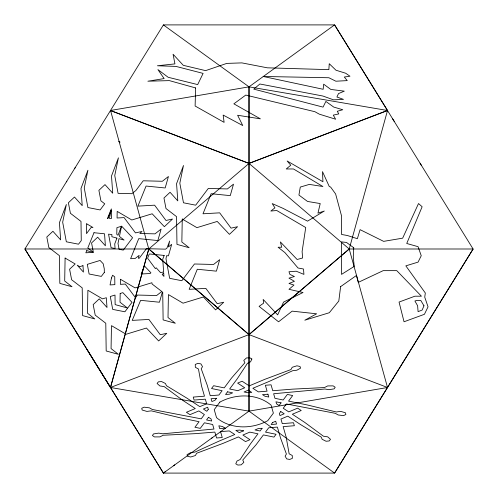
<?xml version="1.0" encoding="UTF-8"?>
<svg xmlns="http://www.w3.org/2000/svg" width="498" height="498" viewBox="0 0 498 498"><rect width="100%" height="100%" fill="white"/><g stroke="black" fill="none" stroke-linecap="round" stroke-linejoin="round"><path stroke-width="0.75" d="M121.556 226.235L119.445 236.426L124.095 240.073L118.978 238.667L117.995 243.416L119.09 249.286L123.28 250.108L132.586 237.77L121.661 226.204L116.899 227.661L116.775 234.334L118.014 235.299L121.456 226.266M110.494 387.488L148.784 248.988L110.531 110.475L249.006 86.851L387.519 110.506L349.216 248.994L387.519 387.494L249.006 411.143L110.5 387.488L24.906 248.981L163.419 24.9L334.588 24.906L387.525 110.506L249.025 163.419L148.784 248.988L110.475 387.488L248.988 334.612L349.216 248.994L473.094 249L334.581 24.9L249.006 86.851L249.006 411.143L163.406 473.088L86.857 349.216M66.408 181.863L66.819 181.197M74.538 168.71L75.242 167.577M387.506 387.481L249.006 334.612L148.784 248.988L24.906 248.981L163.425 473.1L165.274 471.712M173.46 465.792L174.717 464.883M211.233 438.47L212.497 437.561M387.481 110.481L249 163.394L110.506 110.525L249.012 163.394L349.216 248.994L249.006 334.612L148.784 248.988M163.406 473.088L334.588 473.094L473.094 249.019L334.581 473.1L249.006 411.143L249.006 86.851L163.388 24.919M118.63 141.569L120.068 142.117M392.436 118.518L394.36 121.624M420.107 163.288L421.264 165.155M61.26 307.795L61.584 308.324M75.422 330.716L75.852 331.407M76.586 332.589L76.972 333.224M77.85 334.637L78.136 335.104M79.711 337.644L79.997 338.111M80.869 339.524L81.162 339.991M65.107 258.051L64.696 281.003L72.017 286.736L59.816 283.387L59.418 255.661L48.841 247.531L46.812 237.017L52.913 231.277L60.638 239.887L59.424 222.674L66.34 204.51L62.673 222.195L66.334 241.798L78.535 244.194L81.267 240.559L80.993 221.417L70.417 213.287L68.388 202.767L74.488 197.034L82.214 205.643L81 188.431L87.916 170.266L84.249 187.951L87.909 207.554L100.11 209.944L104.742 203.8L100.92 200.862L98.89 190.348L104.991 184.609L112.716 193.218L111.502 176.006L118.418 157.841L114.752 175.526L118.082 193.349L131.833 193.697L135.886 190.522L143.219 180.793L162.336 181.272L168.436 176.497L165.18 187.97L146.07 186.053L137.927 206.128L154.604 205.176L165.99 220.477L172.495 219.045L164.359 226.69L152.164 213.779L131.827 219.992L117.186 211.382L117.067 218L124.102 217.601L135.487 232.902L141.992 231.47L139.851 233.481L155.003 233.861L161.109 229.08L157.854 240.553L138.737 238.635L130.601 258.717L135.207 258.456L139.141 255.374L138.32 258.275L139.272 258.219L146.462 248.683L165.579 249.162L166.967 248.072L169.644 241.038L168.424 246.933L171.679 244.381L168.424 255.854L166.612 255.673L165.983 258.723L169.637 278.326L181.838 280.716L194.45 263.99L213.561 264.469L219.662 259.688L216.406 271.161L197.295 269.25L189.159 289.326L205.83 288.373L217.215 303.674L223.72 302.242L215.59 309.887L203.389 296.976L183.052 303.189L168.417 294.579L168.007 317.525L175.327 323.264L163.126 319.915L162.721 292.189L162.392 291.934L159.466 302.224L140.629 300.338L132.219 320.388L148.89 319.436L160.275 334.737L166.78 333.305L158.65 340.949L146.449 328.039L126.112 334.251L111.477 325.642L111.066 348.588L118.387 354.327L106.186 350.978L105.781 323.252L95.211 315.122L93.176 304.602L99.276 298.868L107.008 307.478L106.317 297.717L102.532 298.868L87.891 290.259L87.486 313.211L94.801 318.944L82.6 315.595L82.201 287.869L71.631 279.739L69.596 269.219L75.179 263.977L65.107 258.051M86.683 223.807L86.509 233.606L91.14 227.462L92.977 227.505L86.683 223.807M120.174 293.484L120.018 302.218L127.339 307.957L115.138 304.608L115.001 295.059L110.295 296.497L112.697 309.389L124.898 311.779L132.014 302.342L122.869 292.656L120.174 293.484M120.429 279.272L120.342 284.339L125.309 284.053L135.487 297.736L137.51 295.053L156.621 295.532L161.8 291.479L152.151 284.059L151.896 282.74L135.07 287.881L120.429 279.272M182.256 219.045L181.845 241.997L189.165 247.73L176.964 244.381L176.566 216.655L165.99 208.525L163.96 198.005L170.061 192.272L177.786 200.881L176.566 183.669L183.482 165.504L179.822 183.189L183.476 202.792L195.677 205.182L208.289 188.456L227.405 188.935L233.506 184.16L230.25 195.633L211.133 193.716L202.997 213.791L219.674 212.839L231.06 228.14L237.565 226.708L229.429 234.353L217.228 221.442L196.897 227.654L182.256 219.045M195.621 87.934L195.116 106.012L224.106 122.359L223.154 115.069L242.75 125.54L237.614 115.262L260.392 118.841L233.867 103.833L245.763 95.074L314.885 111.701L319.311 114.16L335.627 119.221L333.293 115.131L338.765 113.911L337.295 111.272L342.767 109.734L333.747 107.076L325.86 101.43L323.059 107.12L253.756 89.123L259.875 84L322.941 96.039L333.554 99.843L343.464 99.395L336.922 97.01L338.497 93.587L344.311 91.146L330.803 89.428L323.675 84.181L323.158 89.285L263.193 76.468L328.867 77.744L335.876 81.211L347.249 80.614L344.305 77.022L349.963 76.219L345.668 73.231L335.969 70.224L329.253 63.713L328.854 69.645L267.333 67.821L241.872 62.891L226.758 63.402L205.599 70.629L183.289 65.325L173.074 54.238L174.929 63.9L157.43 65.767L175.968 66.408L203.103 73.399L197.681 84.598L168.168 77.283L157.916 69.589L164.128 78.584L147.894 81.205L169.357 80.614L195.621 87.934M353.748 247.761L353.294 256.812L354.203 266.399L341.522 274.392L341.516 241.904L346.496 242.439L353.748 247.761M340.62 286.636L338.808 301.016L329.296 312.732L304.838 320.195L316.616 313.802L292.152 311.144L278.569 321.801L259.091 306.363L263.616 303.17L263.162 299.441L277.66 314.879L283.549 302.099L303.021 292.507L288.983 289.313L293.963 285.055L288.977 283.455L294.418 281.326L288.977 278.133L294.411 276.533L289.886 274.404L288.977 271.74L296.223 271.205L303.923 274.398L303.494 269.001L298.034 268.011L284.9 252.573L278.102 247.251L281.725 247.251L280.368 241.922L297.125 259.489L302.622 258.001L302.112 251.502L305.728 227.536L276.739 210.505L270.85 211.04L274.921 207.847L272.207 203.589L283.076 208.376L307.54 221.149L324.298 211.028L317.954 213.156L320.22 203.57L307.534 201.447L298.931 195.06L300.288 187.067L309.345 184.403L322.934 186.532L293.49 168.965L286.238 168.971L290.77 165.236L287.147 160.979L322.934 181.739L322.48 171.623L329.278 186.526L330.635 187.061L335.621 193.983L341.51 215.815L341.516 234.452L347.405 235.517L357.371 238.704L360.085 229.653L383.641 241.362L402.664 238.162L418.513 203.545L422.136 206.738L406.742 243.485L418.065 246.678L421.24 255.729L418.071 262.116L405.839 265.851L425.323 293.005L424.738 297.138L428.043 306.849L424.421 314.3L404.04 321.764L399.054 302.062L414.902 296.198L421.414 296.198L396.781 270.644L383.192 270.651L358.28 282.372L356.468 275.45L340.62 286.636M111.085 210.43L109.429 218.441L111.633 218.311L111.347 208.88L107.425 218.554L108.004 218.522L111.085 210.43M111.49 277.959L110.046 284.924L114.851 284.651L114.739 276.882L112.598 275.232L111.49 277.959M116.943 238.106L114.739 243.896L115.069 248.496L111.079 247.718L108.558 234.178L111.863 234.514L111.894 236.724L116.943 238.106M164.166 255.43L162.728 259.203L163.63 271.97L160.561 272.643L156.223 267.806L155.351 268.621L147.589 258.182L149.307 253.943L164.166 255.43M86.739 250.612L85.849 252.797L93.176 252.38L86.739 250.612M93.985 232.722L87.81 247.96L93.375 252.324L91.564 242.931L97.664 237.197L105.389 245.8L104.536 233.78L93.985 232.722M144.19 266.567L141.171 274.018L150.159 273.502L150.906 272.798L144.831 266.368L144.19 266.567M423.966 305.784L422.155 310.042L418.077 311.642L417.623 305.784L414.909 300.991L416.72 300.462L420.791 300.462L423.966 305.784M251.851 359.014L250.6 361.778L247.45 363.303L237.085 379.022L229.646 388.994L237.814 390.675L244.723 387.774L237.633 383.099L242.121 381.219L249.218 385.882L264.768 379.345L290.981 369.553L292.214 367.281L296.908 365.812L300.001 366.484L300.593 368.147L296.883 370.207L292.706 370.705L268.777 381.593L252.853 388.272L258.331 391.876L267.071 391.179L265.372 385.271L271.049 384.817L272.761 390.725L292.444 389.15L324.453 387.562L327.69 385.919L333.15 385.875L335.191 387.27L334.121 388.87L328.948 389.679L324.858 389.006L273.632 393.75L274.952 398.307L283.188 400L287.34 394.441L292.681 395.543L288.547 401.102L307.092 404.918L336.324 411.958L340.688 411.379L345.45 412.78L345.892 414.529L343.452 415.625L338.198 414.971L335.291 413.315L286.425 403.953L283.231 408.248L288.753 411.883L297.636 408.155L301.215 410.514L292.345 414.243L304.776 422.422L323.395 436.204L327.721 436.852L330.516 439.317L329.24 440.942L326.078 441.253L322.156 439.304L321.216 437.107L300.506 424.526L287.794 416.154L280.947 419.036L282.273 423.63L293.515 422.74L294.368 425.728L283.138 426.624L286.132 436.97L289.145 453.803L292.276 455.502L292.351 458.372L289.699 459.449L286.661 458.882L285.117 456.162L286.4 454.014L280.424 437.674L277.38 427.085L268.708 427.776L265.49 432.108L276.073 434.287L273.968 437.095L263.392 434.922L256.14 444.67L242.75 460.04L243.839 462.337L241.175 464.846L237.857 465.076L235.766 463.794L237.011 461.03L240.167 459.505L250.531 443.78L257.97 433.808L249.797 432.127L242.893 435.034L249.984 439.703L245.495 441.583L238.399 436.92L222.849 443.457L196.635 453.248L195.403 455.527L190.709 456.996L187.615 456.324L187.018 454.662L190.728 452.595L194.911 452.103L218.834 441.216L234.763 434.53L229.285 430.926L220.546 431.629L222.245 437.537L216.562 437.985L214.856 432.083L195.172 433.658L163.157 435.246L159.926 436.889L154.467 436.927L152.425 435.532L153.496 433.939L158.669 433.123L162.759 433.795L213.978 429.058L212.665 424.495L204.429 422.802L200.277 428.367L194.936 427.265L199.069 421.7L180.525 417.89L151.292 410.85L146.929 411.423L142.16 410.022L141.718 408.279L144.165 407.177L149.419 407.837L152.32 409.493L201.192 418.849L204.385 414.554L198.864 410.925L189.981 414.653L186.401 412.288L195.272 408.559L182.834 400.386L164.216 386.604L159.889 385.956L157.094 383.491L158.37 381.86L161.539 381.549L165.461 383.497L166.4 385.695L187.111 398.276L199.816 406.648L206.67 403.766L205.344 399.172L194.102 400.068L193.249 397.08L204.479 396.184L201.485 385.832L198.465 369.006L195.341 367.306L195.26 364.43L197.918 363.359L200.949 363.92L202.499 366.64L201.217 368.794L207.193 385.128L210.231 395.723L218.908 395.026L222.127 390.7L211.544 388.521L213.642 385.707L224.225 387.88L231.47 378.131L244.867 362.762L243.771 360.471L246.435 357.962L249.753 357.732L251.851 359.014M208.276 409.325L206.832 411.267L203.414 409.014L207.672 407.227L208.276 409.325M216.481 398.288L215.018 400.261L211.911 401.562L211.096 398.717L216.481 398.288M272.599 422.547L271.13 424.514L276.521 424.091L275.705 421.24L272.599 422.547M280.785 411.535L279.341 413.483L279.944 415.575L284.202 413.788L280.785 411.535M208.544 417.287L206.552 419.957L211.656 421.009L211.059 418.943L208.544 417.287M219.861 402.116L214.233 409.655L216.537 417.666C230.661 429.544 252.019 429.239 267.756 420.692L273.377 413.147L271.08 405.142C256.949 393.264 235.591 393.569 219.861 402.116M227.542 391.814L225.544 394.497L229.472 394.186L232.616 392.86L227.542 391.814M262.073 428.305L260.074 430.988L255.001 429.942L258.145 428.622L262.073 428.305M281.065 402.851L279.073 405.515L276.558 403.866L275.96 401.799L281.065 402.851M104.325 272.412L101.318 276.396L89.117 274.006L87.312 264.351L100.086 260.448L103.198 263.747L104.269 268.833L104.325 272.412M163.705 273.004L162.18 274.442L163.948 276.415L163.705 273.004M248.346 390.164L244.064 391.963L247.767 392.723L251.745 392.405L248.346 390.164M243.547 430.845L239.264 432.644L235.865 430.403L239.849 430.085L243.547 430.845M82.967 265.677L79.748 266.66L77.209 265.166L83.421 272.095L82.967 265.677M267.936 394.204L262.521 394.634L265.004 396.265L268.752 397.037L267.936 394.204M225.096 428.174L219.674 428.604L218.865 425.771L222.612 426.543L225.096 428.174"/></g></svg>
